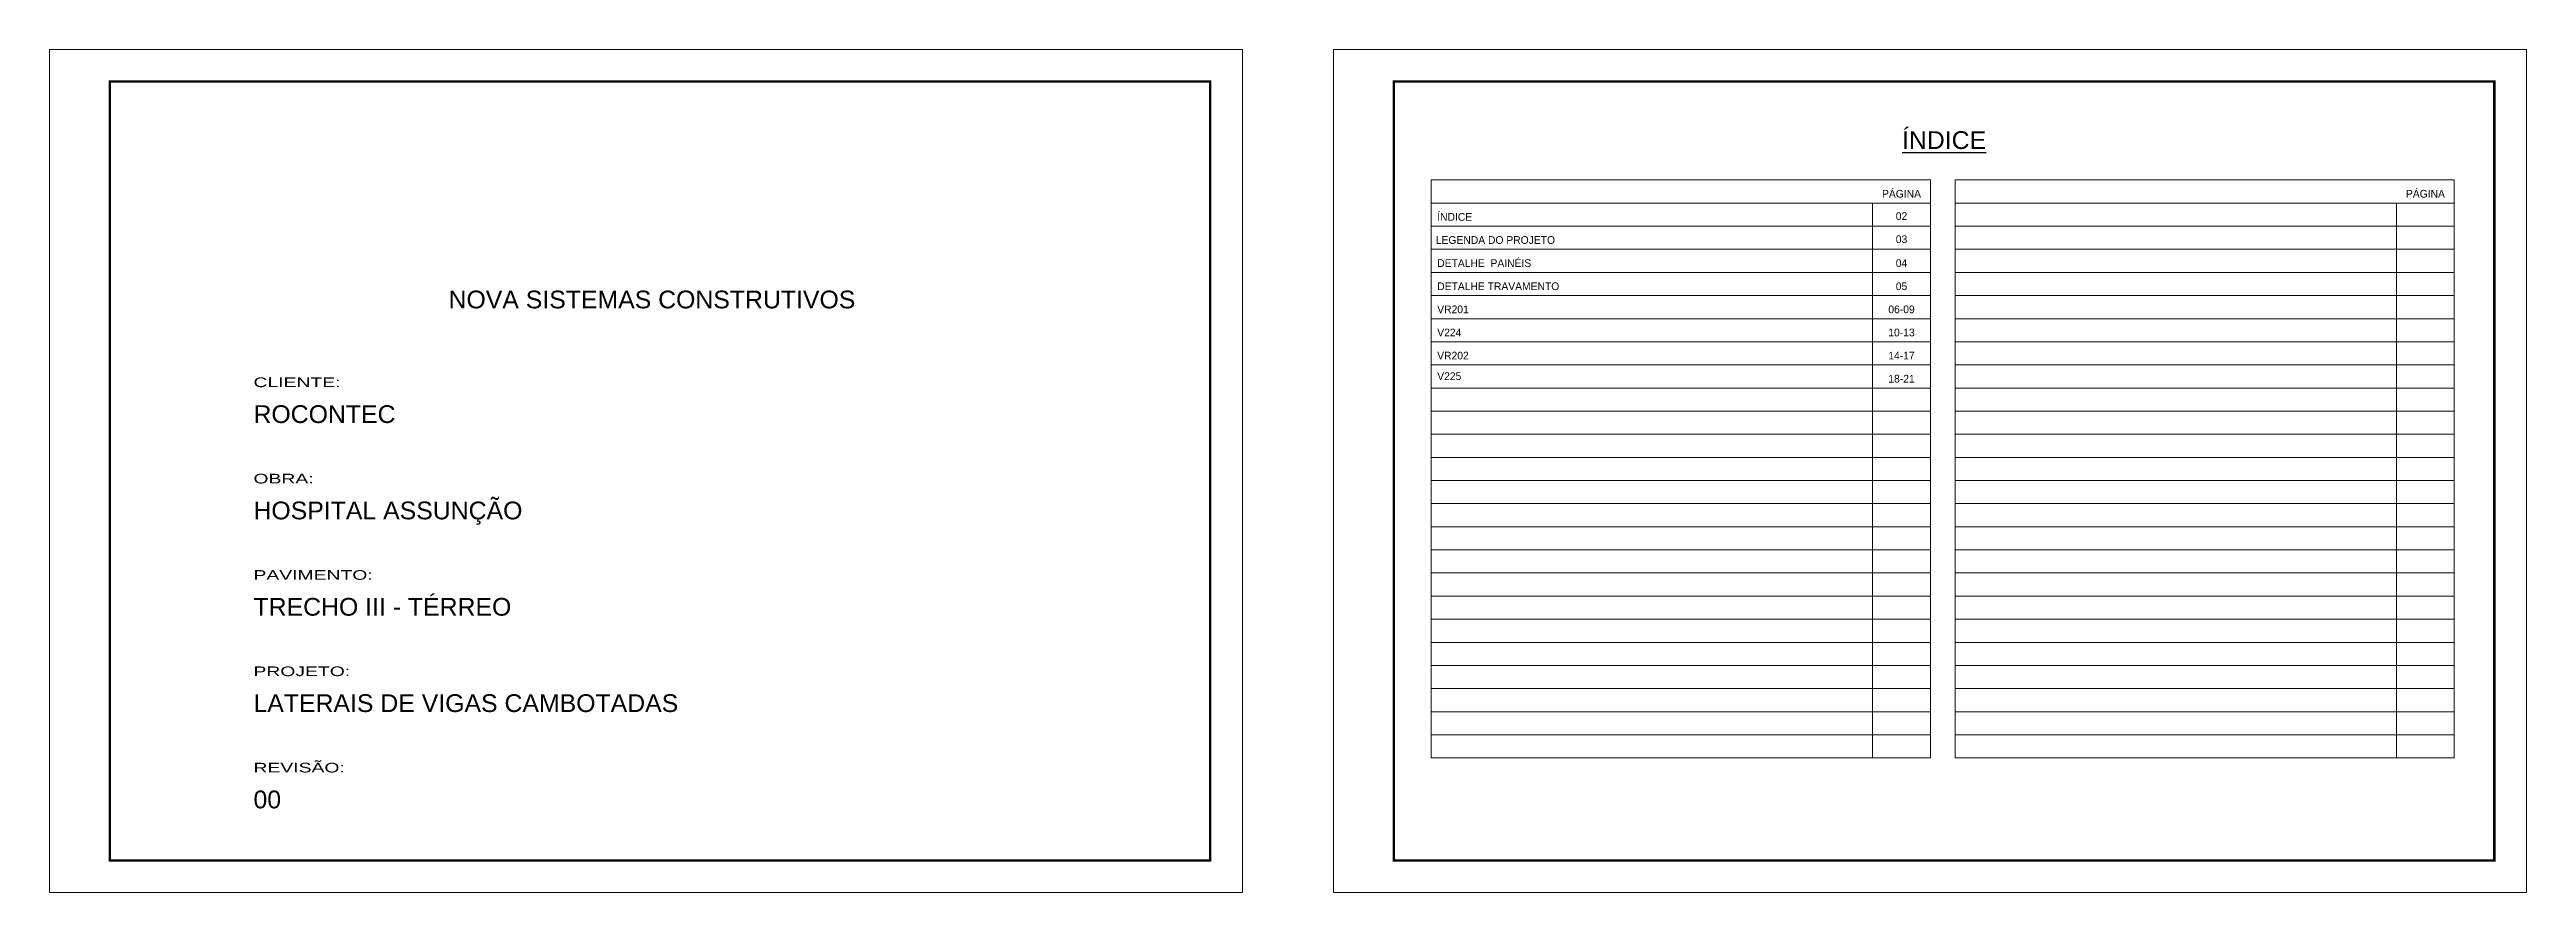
# Model space of a CAD drawing. Extents: x 2582 to 128055, y -26396 to 2611.
# Drawn here: x 2582 to 5665, y 1170 to 2220 of the extents above; entities that cross this region are included whole.
import ezdxf
from ezdxf.enums import TextEntityAlignment as Align

# ---------------------------------------------------------------- set-up
doc = ezdxf.new("R2010")
doc.units = 0
doc.layers.add('CARIMBO', color=255, linetype='Continuous', lineweight=9)
doc.layers.add('Folhas', color=255, linetype='Continuous', lineweight=9)
doc.layers.add('Romaneio', color=10, linetype='Continuous')
doc.styles.add('ARIAL', font='arial.ttf')
doc.styles.add('Tecnologia', font='')
doc.styles.get('Tecnologia').set_extended_font_data('Forgotten Futurist')

msp = doc.modelspace()

# ---------------------------------------------------------------- linework, layer by layer
at = {"layer": 'CARIMBO'}
for p, q in [((4301.66, 2057.33), (4923.05, 2057.33)), ((4301.66, 2057.33), (4301.66, 1337.43)), ((4923.05, 2057.33), (4923.05, 1337.43)), ((4953.87, 2057.33), (5575.25, 2057.33)), ((4953.87, 2057.33), (4953.87, 1337.43)), ((5575.25, 2057.33), (5575.25, 1337.43)), ((4301.66, 2028.54), (4923.05, 2028.54)), ((4851.23, 2028.54), (4851.23, 1337.43)), ((4953.87, 2028.54), (5575.25, 2028.54)), ((5503.43, 2028.54), (5503.43, 1337.43)), ((4301.66, 1999.74), (4923.05, 1999.74)), ((4953.87, 1999.74), (5575.25, 1999.74)), ((4301.66, 1970.94), (4923.05, 1970.94)), ((4953.87, 1970.94), (5575.25, 1970.94)), ((4301.66, 1942.15), (4923.05, 1942.15)), ((4301.66, 1913.35), (4923.05, 1913.35)), ((4953.87, 1942.15), (5575.25, 1942.15)), ((4953.87, 1913.35), (5575.25, 1913.35)), ((4301.66, 1884.55), (4923.05, 1884.55)), ((4953.87, 1884.55), (5575.25, 1884.55)), ((4301.66, 1855.76), (4923.05, 1855.76)), ((4953.87, 1855.76), (5575.25, 1855.76)), ((4301.66, 1826.96), (4923.05, 1826.96)), ((4953.87, 1826.96), (5575.25, 1826.96)), ((4301.66, 1798.17), (4923.05, 1798.17)), ((4953.87, 1798.17), (5575.25, 1798.17)), ((4301.66, 1769.37), (4923.05, 1769.37)), ((4953.87, 1769.37), (5575.25, 1769.37)), ((4301.66, 1740.57), (4923.05, 1740.57)), ((4953.87, 1740.57), (5575.25, 1740.57)), ((4301.66, 1711.78), (4923.05, 1711.78)), ((4953.87, 1711.78), (5575.25, 1711.78)), ((4301.66, 1682.98), (4923.05, 1682.98)), ((4953.87, 1682.98), (5575.25, 1682.98)), ((4301.66, 1654.18), (4923.05, 1654.18)), ((4953.87, 1654.18), (5575.25, 1654.18)), ((4301.66, 1625.39), (4923.05, 1625.39)), ((4953.87, 1625.39), (5575.25, 1625.39)), ((4301.66, 1596.59), (4923.05, 1596.59)), ((4953.87, 1596.59), (5575.25, 1596.59)), ((4301.66, 1567.8), (4923.05, 1567.8)), ((4953.87, 1567.8), (5575.25, 1567.8)), ((4301.66, 1539), (4923.05, 1539)), ((4953.87, 1539), (5575.25, 1539)), ((4301.66, 1510.2), (4923.05, 1510.2)), ((4301.66, 1481.41), (4923.05, 1481.41)), ((4953.87, 1510.2), (5575.25, 1510.2)), ((4953.87, 1481.41), (5575.25, 1481.41)), ((4301.66, 1452.61), (4923.05, 1452.61)), ((4953.87, 1452.61), (5575.25, 1452.61)), ((4301.66, 1423.81), (4923.05, 1423.81)), ((4953.87, 1423.81), (5575.25, 1423.81)), ((4301.66, 1395.02), (4923.05, 1395.02)), ((4301.66, 1395.02), (4923.05, 1395.02)), ((4953.87, 1395.02), (5575.25, 1395.02)), ((4953.87, 1395.02), (5575.25, 1395.02)), ((4301.66, 1366.22), (4923.05, 1366.22)), ((4953.87, 1366.22), (5575.25, 1366.22)), ((4301.66, 1337.43), (4923.05, 1337.43)), ((4953.87, 1337.43), (5575.25, 1337.43))]:
    msp.add_line(p, q, dxfattribs=at)
at = {"layer": 'Folhas'}
for points in [[(2581.63, 1169.82), (4066.63, 1169.82), (4066.63, 2219.82), (2581.63, 2219.82)], [(4180.13, 1169.82), (5665.13, 1169.82), (5665.13, 2219.82), (4180.13, 2219.82)]]:
    msp.add_lwpolyline(points, close=True, dxfattribs=at)
at = {"layer": 'Folhas', "color": 30, "const_width": 3}
for points in [[(2656.63, 1209.82), (4026.63, 1209.82), (4026.63, 2179.82), (2656.63, 2179.82)], [(4255.13, 1209.82), (5625.13, 1209.82), (5625.13, 2179.82), (4255.13, 2179.82)]]:
    msp.add_lwpolyline(points, close=True, dxfattribs=at)

# ---------------------------------------------------------------- texts
at = {"layer": 'CARIMBO', "style": 'Tecnologia'}
for s, p in [('PÁGINA', (4887.13, 2035.34)), ('PÁGINA', (5539.34, 2035.34)), ('02', (4887.13, 2007.51)), ('03', (4887.13, 1978.72)), ('04', (4887.13, 1948.95)), ('05', (4887.13, 1920.16)), ('06-09', (4887.13, 1891.36)), ('10-13', (4887.13, 1862.57)), ('14-17', (4887.13, 1833.77)), ('18-21', (4887.13, 1804.97))]:
    msp.add_text(s, height=9.599, dxfattribs=at).set_placement(p, align=Align.CENTER)
for s, height, p in [('ÍNDICE', 9.599, (4309.16, 2006.55)), ('LEGENDA DO PROJETO', 9.5987, (4307.45, 1977.75)), ('DETALHE  PAINÉIS', 9.5987, (4309.16, 1948.95)), ('DETALHE TRAVAMENTO', 9.5987, (4309.16, 1920.16)), ('VR201', 9.599, (4309.16, 1891.36)), ('V224', 9.599, (4309.16, 1862.57)), ('VR202', 9.599, (4309.16, 1833.77)), ('V225', 9.599, (4309.16, 1808.13))]:
    msp.add_text(s, height=height, dxfattribs=at).set_placement(p)
at = {"layer": 'Folhas', "color": 30, "style": 'Tecnologia', "width": 1.5}
for s, p in [('CLIENTE:', (2835.53, 1799.33)), ('OBRA:', (2835.53, 1679.33)), ('PAVIMENTO:', (2835.53, 1559.33)), ('PROJETO:', (2835.53, 1439.33)), ('REVISÃO:', (2835.53, 1319.33))]:
    msp.add_text(s, height=12, dxfattribs=at).set_placement(p)
at = {"layer": 'Romaneio', "color": 0, "linetype": 'Continuous', "ltscale": 5, "style": 'ARIAL'}
msp.add_text('%%UÍNDICE', height=22.118, dxfattribs=at).set_placement((4940.13, 2095.95), align=Align.CENTER)
for s, height, p in [('NOVA SISTEMAS CONSTRUTIVOS', 22.1184, (3078.37, 1897.39)), ('ROCONTEC', 22.118, (2835.53, 1754.62)), ('HOSPITAL ASSUNÇÃO', 22.1184, (2835.53, 1634.62)), ('TRECHO III - TÉRREO', 22.1184, (2835.53, 1514.62)), ('LATERAIS DE VIGAS CAMBOTADAS', 22.1184, (2835.53, 1394.62)), ('00', 22.118, (2835.53, 1274.62))]:
    msp.add_text(s, height=height, dxfattribs=at).set_placement(p)

doc.saveas('drawing.dxf')
